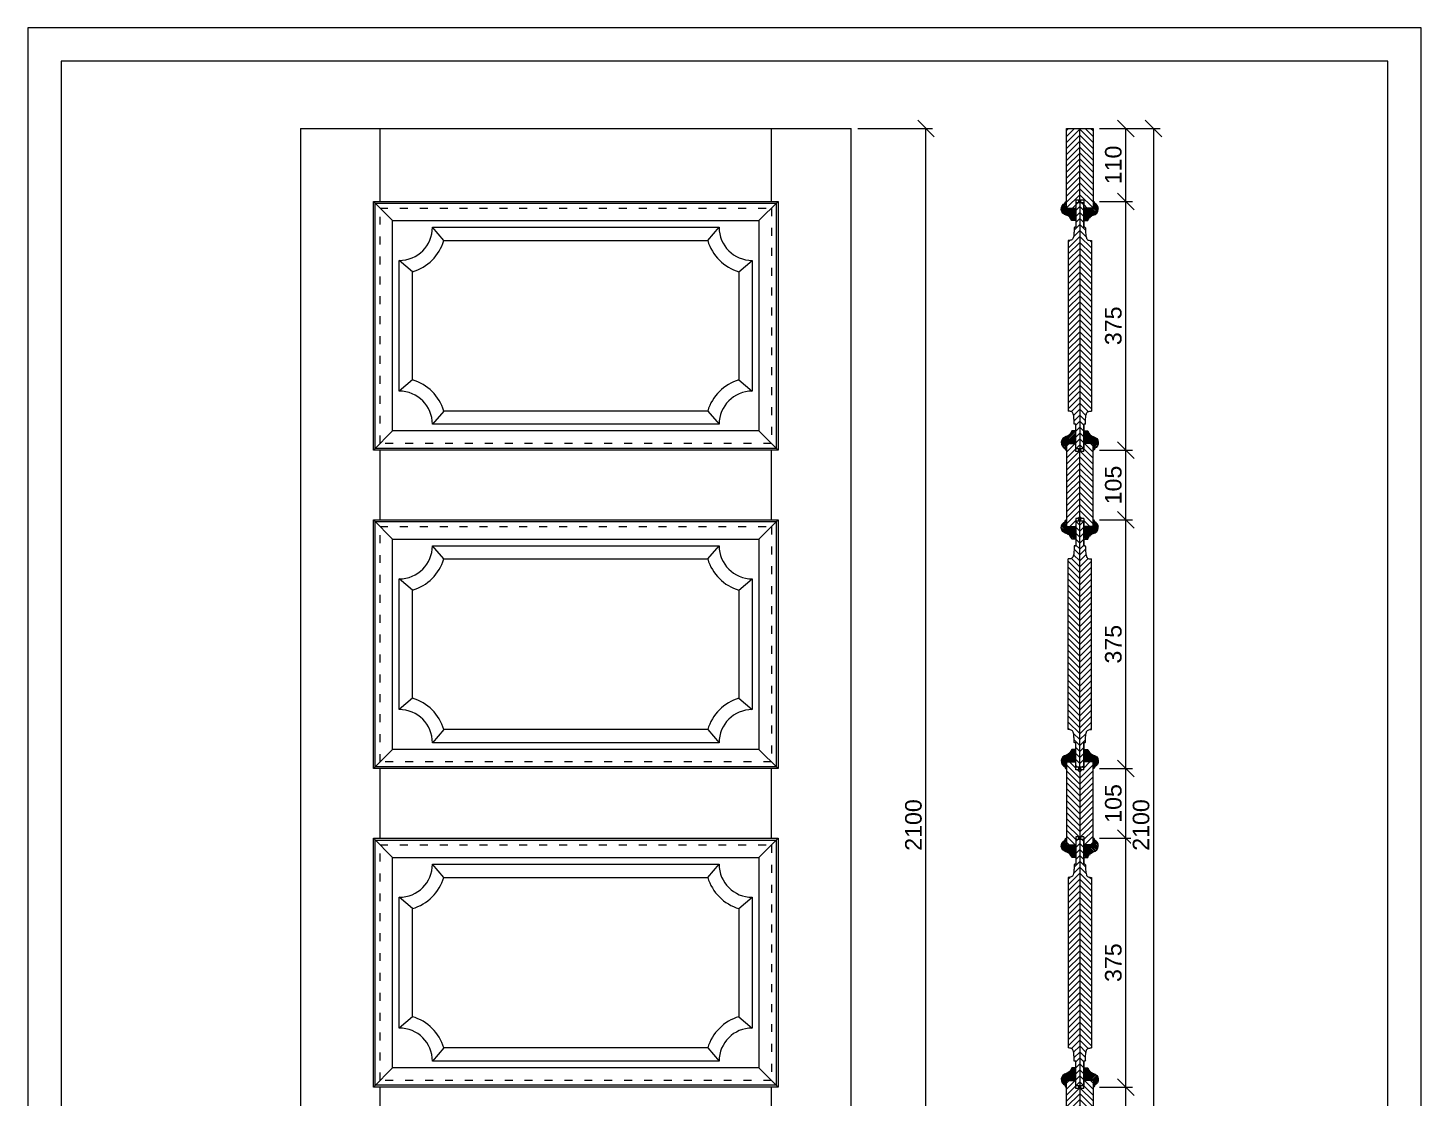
# Model space of a CAD drawing. Header units: millimetres. Extents: x 2078 to 4178, y 537 to 3507.
# Drawn here: x 2078 to 4178, y 1894 to 3507 of the extents above; entities that cross this region are included whole.
import ezdxf

# ---------------------------------------------------------------- set-up
doc = ezdxf.new("R2010")
doc.units = ezdxf.units.MM
doc.linetypes.add('ACAD_ISO03W100', pattern=[30, 12, -18])
for name, color, linetype, lineweight in [('图框', 7, 'Continuous', 13), ('填充', 8, 'Continuous', 5), ('标准家私', 4, 'Continuous', 20), ('标注', 2, 'Continuous', 9)]:
    doc.layers.add(name, color=color, linetype=linetype, lineweight=lineweight)
doc.styles.get("Standard").update_dxf_attribs({"font": 'arial.ttf'})
pattern_1 = [(315, (3635.635, 3355.259), (4.49013, 4.49013), [])]
pattern_2 = [(315, (9822.8235, 18058.4096), (1.12253202, 1.12253202), [])]
pattern_3 = [(45, (9822.8235, -11942.8915), (1.12253202, -1.12253202), [])]
pattern_4 = [(45, (9822.8235, -12422.8915), (1.12253202, -1.12253202), [])]
pattern_5 = [(315, (9822.8235, 17578.4096), (1.12253202, 1.12253202), [])]
pattern_6 = [(315, (9822.8235, 17098.4096), (1.12253202, 1.12253202), [])]
pattern_7 = [(45, (9822.8235, -12902.8915), (1.12253202, -1.12253202), [])]
pattern_8 = [(225, (3691.627, 3355.259), (-4.49013, 4.49013), [])]

# ---------------------------------------------------------------- blocks, each defined once
blk = doc.blocks.new('_Oblique')
at = {"color": 0, "linetype": 'ByBlock', "lineweight": -2}
blk.add_line((-0.5, -0.5), (0.5, 0.5), dxfattribs=at)

msp = doc.modelspace()

# ---------------------------------------------------------------- hatches: boundary and pattern name
at = {"layer": '填充'}
h = msp.add_hatch(dxfattribs=at)
h.set_pattern_fill('ANSI31', color=0, scale=2, angle=-90, style=0)
h.set_pattern_definition(pattern_8)
h.paths.add_polyline_path([(3643.6, 3235.3), (3643.6, 3355.3), (3663.6, 3355.3), (3663.6, 3247.3), (3657.6, 3247.3), (3657.6, 3235.3)])
h = msp.add_hatch(dxfattribs=at)
h.set_pattern_fill('ANSI31', color=0, scale=2, angle=-90, style=0)
h.set_pattern_definition(pattern_1)
h.paths.add_polyline_path([(3683.6, 3355.3), (3663.6, 3355.3), (3663.6, 3247.3), (3669.6, 3247.3), (3669.6, 3235.3), (3683.6, 3235.3)])
h = msp.add_hatch(dxfattribs=at)
h.set_pattern_fill('ANSI31', color=0, scale=0.5, angle=-90, style=0)
h.set_pattern_definition(pattern_2)
h.paths.add_polyline_path([(3655.6, 3226.7), (3657.6, 3226.7), (3657.6, 3235.3), (3655.6, 3235.3)])
edge = h.paths.add_edge_path()
edge.add_line((3643.6, 3245.3), (3643.6, 3233.3))
edge.add_line((3643.6, 3233.3), (3645.6, 3233.3))
edge.add_line((3645.6, 3233.3), (3645.6, 3235.3))
edge.add_line((3645.6, 3235.3), (3655.6, 3235.3))
edge.add_line((3655.6, 3235.3), (3655.6, 3224.7))
edge.add_line((3655.6, 3224.7), (3657.6, 3224.7))
edge.add_line((3657.6, 3224.7), (3657.6, 3219.3))
edge.add_arc((3654.6, 3219.3), 3, -90, 0, ccw=False)
edge.add_line((3654.6, 3216.3), (3651.5, 3216.3))
edge.add_arc((3639.8, 3213.2), 12.1, 14.7506, 73.4089)
edge.add_arc((3645, 3234), 9.33, 111.5599, 259.2156, ccw=False)
edge.add_line((3641.5, 3242.6), (3641.5, 3244))
edge.add_arc((3643.3, 3243.5), 1.8, 96.6772, 162.9321, ccw=False)
edge.add_line((3643, 3245.3), (3643.6, 3245.3))
h = msp.add_hatch(dxfattribs=at)
h.set_pattern_fill('ANSI31', color=0, scale=2, angle=-90, style=0)
h.set_pattern_definition(pattern_8)
edge = h.paths.add_edge_path()
edge.add_spline(control_points=[(3655.1, 2910.2), (3655.1, 2910.8), (3655.1, 2912.2), (3655.1, 2914.7), (3654.9, 2918), (3654.6, 2921.6), (3653.9, 2924.8), (3652.9, 2927.3), (3650.2, 2929.1), (3647.8, 2929.2), (3646.1, 2929.3)], knot_values=[0, 0, 0, 0, 1.581411, 4.372326, 7.44511, 11.644151, 15.060963, 17.31623, 19.450795, 24.317451, 24.317451, 24.317451, 24.317451], degree=3, periodic=0)
edge.add_line((3646.1, 2929.3), (3646.1, 3186.3))
edge.add_spline(control_points=[(3646.1, 3186.3), (3647.8, 3186.3), (3650.2, 3186.4), (3652.9, 3188.2), (3653.9, 3190.7), (3654.6, 3193.9), (3654.9, 3197.5), (3655.1, 3200.8), (3655.1, 3203.3), (3655.1, 3204.8), (3655.1, 3205.3)], knot_values=[0, 0, 0, 0, 4.866656, 7.001221, 9.256488, 12.6733, 16.872342, 19.945126, 22.736041, 24.317451, 24.317451, 24.317451, 24.317451], degree=3, periodic=0)
edge.add_arc((3656.1, 3205.3), 1, 90, 178.2395, ccw=False)
edge.add_line((3656.1, 3206.3), (3657.6, 3206.3))
edge.add_line((3657.6, 3206.3), (3657.6, 3220.3))
edge.add_line((3657.6, 3220.3), (3657.6, 3243.3))
edge.add_line((3657.6, 3243.3), (3663.6, 3243.3))
edge.add_line((3663.6, 3243.3), (3663.6, 2872.3))
edge.add_line((3663.6, 2872.3), (3657.6, 2872.3))
edge.add_line((3657.6, 2872.3), (3657.6, 2909.3))
edge.add_line((3657.6, 2909.3), (3656.1, 2909.3))
edge.add_arc((3656.1, 2910.3), 1, 181.7605, 270, ccw=False)
h = msp.add_hatch(dxfattribs=at)
h.set_pattern_fill('ANSI31', color=0, scale=2, angle=-90, style=0)
h.set_pattern_definition(pattern_1)
edge = h.paths.add_edge_path()
edge.add_spline(control_points=[(3681.1, 3186.3), (3679.5, 3186.3), (3677.1, 3186.4), (3674.4, 3188.2), (3673.4, 3190.7), (3672.7, 3193.9), (3672.4, 3197.5), (3672.2, 3200.8), (3672.1, 3203.3), (3672.1, 3204.8), (3672.1, 3205.3)], knot_values=[0, 0, 0, 0, 4.866656, 7.001221, 9.256488, 12.6733, 16.872342, 19.945126, 22.736041, 24.317451, 24.317451, 24.317451, 24.317451], degree=3, periodic=0)
edge.add_arc((3671.1, 3205.3), 1, 1.7605, 90)
edge.add_line((3671.1, 3206.3), (3669.6, 3206.3))
edge.add_line((3669.6, 3206.3), (3669.6, 3220.3))
edge.add_line((3669.6, 3220.3), (3669.6, 3243.3))
edge.add_line((3669.6, 3243.3), (3663.6, 3243.3))
edge.add_line((3663.6, 3243.3), (3663.6, 2872.3))
edge.add_line((3663.6, 2872.3), (3669.6, 2872.3))
edge.add_line((3669.6, 2872.3), (3669.6, 2909.3))
edge.add_line((3669.6, 2909.3), (3671.1, 2909.3))
edge.add_arc((3671.1, 2910.3), 1, -90, -1.7605)
edge.add_spline(control_points=[(3672.1, 2910.2), (3672.1, 2910.8), (3672.1, 2912.2), (3672.2, 2914.7), (3672.4, 2918), (3672.7, 2921.6), (3673.4, 2924.8), (3674.4, 2927.3), (3677.1, 2929.1), (3679.5, 2929.2), (3681.1, 2929.3)], knot_values=[0, 0, 0, 0, 1.581411, 4.372326, 7.44511, 11.644151, 15.060963, 17.31623, 19.450795, 24.317451, 24.317451, 24.317451, 24.317451], degree=3, periodic=0)
edge.add_line((3681.1, 2929.3), (3681.1, 3186.3))
h = msp.add_hatch(dxfattribs=at)
h.set_pattern_fill('ANSI31', color=0, scale=0.5, angle=-90, style=0)
h.set_pattern_definition(pattern_2)
edge = h.paths.add_edge_path()
edge.add_line((3681.6, 3233.3), (3681.6, 3235.3))
edge.add_line((3681.6, 3235.3), (3671.6, 3235.3))
edge.add_line((3671.6, 3235.3), (3671.6, 3224.7))
edge.add_line((3671.6, 3224.7), (3669.6, 3224.7))
edge.add_line((3669.6, 3224.7), (3669.6, 3219.3))
edge.add_arc((3672.6, 3219.3), 3, 180, 270)
edge.add_line((3672.6, 3216.3), (3675.8, 3216.3))
edge.add_arc((3687.5, 3213.2), 12.1, 106.5911, 165.2494, ccw=False)
edge.add_arc((3682.3, 3234), 9.33, -79.2156, 68.4401)
edge.add_line((3685.7, 3242.6), (3685.7, 3244))
edge.add_arc((3684, 3243.5), 1.8, 17.0679, 83.3228)
edge.add_line((3684.2, 3245.3), (3683.6, 3245.3))
edge.add_line((3683.6, 3245.3), (3683.6, 3233.3))
edge.add_line((3683.6, 3233.3), (3681.6, 3233.3))
h.paths.add_polyline_path([(3669.6, 3226.7), (3671.6, 3226.7), (3671.6, 3235.3), (3669.6, 3235.3)])
h = msp.add_hatch(dxfattribs=at)
h.set_pattern_fill('ANSI31', color=0, scale=0.5, angle=-90, style=0)
h.set_pattern_definition(pattern_3)
h.paths.add_polyline_path([(3655.6, 2888.8), (3657.6, 2888.8), (3657.6, 2880.3), (3655.6, 2880.3)])
edge = h.paths.add_edge_path()
edge.add_line((3643.6, 2870.3), (3643.6, 2882.3))
edge.add_line((3643.6, 2882.3), (3645.6, 2882.3))
edge.add_line((3645.6, 2882.3), (3645.6, 2880.3))
edge.add_line((3645.6, 2880.3), (3655.6, 2880.3))
edge.add_line((3655.6, 2880.3), (3655.6, 2890.8))
edge.add_line((3655.6, 2890.8), (3657.6, 2890.8))
edge.add_line((3657.6, 2890.8), (3657.6, 2896.3))
edge.add_arc((3654.6, 2896.3), 3, 360, 450)
edge.add_line((3654.6, 2899.3), (3651.5, 2899.3))
edge.add_arc((3639.8, 2902.3), 12.1, 286.5911, 345.2494, ccw=False)
edge.add_arc((3645, 2881.6), 9.33, 100.7844, 248.4401)
edge.add_line((3641.5, 2872.9), (3641.5, 2871.5))
edge.add_arc((3643.3, 2872), 1.8, 197.0679, 263.3228)
edge.add_line((3643, 2870.3), (3643.6, 2870.3))
h = msp.add_hatch(dxfattribs=at)
h.set_pattern_fill('ANSI31', color=0, scale=0.5, angle=-90, style=0)
h.set_pattern_definition(pattern_3)
edge = h.paths.add_edge_path()
edge.add_line((3681.6, 2882.3), (3681.6, 2880.3))
edge.add_line((3681.6, 2880.3), (3671.6, 2880.3))
edge.add_line((3671.6, 2880.3), (3671.6, 2890.8))
edge.add_line((3671.6, 2890.8), (3669.6, 2890.8))
edge.add_line((3669.6, 2890.8), (3669.6, 2896.3))
edge.add_arc((3672.6, 2896.3), 3, 90, 180, ccw=False)
edge.add_line((3672.6, 2899.3), (3675.8, 2899.3))
edge.add_arc((3687.5, 2902.3), 12.1, 194.7506, 253.4089)
edge.add_arc((3682.3, 2881.6), 9.33, 291.5599, 439.2156, ccw=False)
edge.add_line((3685.7, 2872.9), (3685.7, 2871.5))
edge.add_arc((3684, 2872), 1.8, 276.6772, 342.9321, ccw=False)
edge.add_line((3684.2, 2870.3), (3683.6, 2870.3))
edge.add_line((3683.6, 2870.3), (3683.6, 2882.3))
edge.add_line((3683.6, 2882.3), (3681.6, 2882.3))
h.paths.add_polyline_path([(3669.6, 2888.8), (3671.6, 2888.8), (3671.6, 2880.3), (3669.6, 2880.3)])
h = msp.add_hatch(dxfattribs=at)
h.set_pattern_fill('ANSI31', color=0, scale=2, angle=-90, style=0)
h.set_pattern_definition(pattern_8)
h.paths.add_polyline_path([(3643.6, 2755.3), (3643.6, 2880.3), (3657.6, 2880.3), (3657.6, 2872.3), (3657.6, 2868.3), (3663.6, 2868.3), (3663.6, 2767.3), (3657.6, 2767.3), (3657.6, 2755.3)])
h = msp.add_hatch(dxfattribs=at)
h.set_pattern_fill('ANSI31', color=0, scale=2, angle=-90, style=0)
h.set_pattern_definition(pattern_1)
h.paths.add_polyline_path([(3663.6, 2767.3), (3669.6, 2767.3), (3669.6, 2755.3), (3683.6, 2755.3), (3683.6, 2880.3), (3669.6, 2880.3), (3669.6, 2872.3), (3669.6, 2868.3), (3663.6, 2868.3)])
h = msp.add_hatch(dxfattribs=at)
h.set_pattern_fill('ANSI31', color=0, scale=0.5, angle=-90, style=0)
h.set_pattern_definition(pattern_5)
h.paths.add_polyline_path([(3655.6, 2746.7), (3657.6, 2746.7), (3657.6, 2755.3), (3655.6, 2755.3)])
edge = h.paths.add_edge_path()
edge.add_line((3643.6, 2765.3), (3643.6, 2753.3))
edge.add_line((3643.6, 2753.3), (3645.6, 2753.3))
edge.add_line((3645.6, 2753.3), (3645.6, 2755.3))
edge.add_line((3645.6, 2755.3), (3655.6, 2755.3))
edge.add_line((3655.6, 2755.3), (3655.6, 2744.7))
edge.add_line((3655.6, 2744.7), (3657.6, 2744.7))
edge.add_line((3657.6, 2744.7), (3657.6, 2739.3))
edge.add_arc((3654.6, 2739.3), 3, -90, 0, ccw=False)
edge.add_line((3654.6, 2736.3), (3651.5, 2736.3))
edge.add_arc((3639.8, 2733.2), 12.1, 14.7506, 73.4089)
edge.add_arc((3645, 2754), 9.33, 111.5599, 259.2156, ccw=False)
edge.add_line((3641.5, 2762.6), (3641.5, 2764))
edge.add_arc((3643.3, 2763.5), 1.8, 96.6772, 162.9321, ccw=False)
edge.add_line((3643, 2765.3), (3643.6, 2765.3))
h = msp.add_hatch(dxfattribs=at)
h.set_pattern_fill('ANSI31', color=0, scale=2, angle=-90, style=0)
h.set_pattern_definition([(135, (3691.627, 2280.259), (-4.49013, -4.49013), [])])
edge = h.paths.add_edge_path()
edge.add_spline(control_points=[(3655.1, 2725.3), (3655.1, 2724.8), (3655.1, 2723.3), (3655.1, 2720.8), (3654.9, 2717.5), (3654.6, 2713.9), (3653.9, 2710.7), (3652.9, 2708.2), (3650.2, 2706.4), (3647.8, 2706.3), (3646.1, 2706.3)], knot_values=[0, 0, 0, 0, 1.581411, 4.372326, 7.44511, 11.644151, 15.060963, 17.31623, 19.450795, 24.317451, 24.317451, 24.317451, 24.317451], degree=3, periodic=0)
edge.add_line((3646.1, 2706.3), (3646.1, 2449.3))
edge.add_spline(control_points=[(3646.1, 2449.3), (3647.8, 2449.2), (3650.2, 2449.1), (3652.9, 2447.3), (3653.9, 2444.8), (3654.6, 2441.6), (3654.9, 2438), (3655.1, 2434.7), (3655.1, 2432.2), (3655.1, 2430.8), (3655.1, 2430.2)], knot_values=[0, 0, 0, 0, 4.866656, 7.001221, 9.256488, 12.6733, 16.872342, 19.945126, 22.736041, 24.317451, 24.317451, 24.317451, 24.317451], degree=3, periodic=0)
edge.add_arc((3656.1, 2430.3), 1, 181.7605, 270)
edge.add_line((3656.1, 2429.3), (3657.6, 2429.3))
edge.add_line((3657.6, 2429.3), (3657.6, 2415.2))
edge.add_line((3657.6, 2415.2), (3657.6, 2392.3))
edge.add_line((3657.6, 2392.3), (3663.6, 2392.3))
edge.add_line((3663.6, 2392.3), (3663.6, 2763.3))
edge.add_line((3663.6, 2763.3), (3657.6, 2763.3))
edge.add_line((3657.6, 2763.3), (3657.6, 2726.3))
edge.add_line((3657.6, 2726.3), (3656.1, 2726.3))
edge.add_arc((3656.1, 2725.3), 1, 90, 178.2395)
h = msp.add_hatch(dxfattribs=at)
h.set_pattern_fill('ANSI31', color=0, scale=2, angle=-90, style=0)
h.set_pattern_definition([(45, (3635.635, 2280.259), (4.49013, -4.49013), [])])
edge = h.paths.add_edge_path()
edge.add_spline(control_points=[(3672.1, 2725.3), (3672.1, 2724.8), (3672.1, 2723.3), (3672.2, 2720.8), (3672.4, 2717.5), (3672.7, 2713.9), (3673.4, 2710.7), (3674.4, 2708.2), (3677.1, 2706.4), (3679.5, 2706.3), (3681.1, 2706.3)], knot_values=[0, 0, 0, 0, 1.581411, 4.372326, 7.44511, 11.644151, 15.060963, 17.31623, 19.450795, 24.317451, 24.317451, 24.317451, 24.317451], degree=3, periodic=0)
edge.add_line((3681.1, 2706.3), (3681.1, 2449.3))
edge.add_spline(control_points=[(3681.1, 2449.3), (3679.5, 2449.2), (3677.1, 2449.1), (3674.4, 2447.3), (3673.4, 2444.8), (3672.7, 2441.6), (3672.4, 2438), (3672.2, 2434.7), (3672.1, 2432.2), (3672.1, 2430.8), (3672.1, 2430.2)], knot_values=[0, 0, 0, 0, 4.866656, 7.001221, 9.256488, 12.6733, 16.872342, 19.945126, 22.736041, 24.317451, 24.317451, 24.317451, 24.317451], degree=3, periodic=0)
edge.add_arc((3671.1, 2430.3), 1, 270, 358.2395, ccw=False)
edge.add_line((3671.1, 2429.3), (3669.6, 2429.3))
edge.add_line((3669.6, 2429.3), (3669.6, 2415.2))
edge.add_line((3669.6, 2415.2), (3669.6, 2392.3))
edge.add_line((3669.6, 2392.3), (3663.6, 2392.3))
edge.add_line((3663.6, 2392.3), (3663.6, 2763.3))
edge.add_line((3663.6, 2763.3), (3669.6, 2763.3))
edge.add_line((3669.6, 2763.3), (3669.6, 2726.3))
edge.add_line((3669.6, 2726.3), (3671.1, 2726.3))
edge.add_arc((3671.1, 2725.3), 1, 361.7605, 450, ccw=False)
h = msp.add_hatch(dxfattribs=at)
h.set_pattern_fill('ANSI31', color=0, scale=0.5, angle=-90, style=0)
h.set_pattern_definition(pattern_5)
edge = h.paths.add_edge_path()
edge.add_line((3681.6, 2753.3), (3681.6, 2755.3))
edge.add_line((3681.6, 2755.3), (3671.6, 2755.3))
edge.add_line((3671.6, 2755.3), (3671.6, 2744.7))
edge.add_line((3671.6, 2744.7), (3669.6, 2744.7))
edge.add_line((3669.6, 2744.7), (3669.6, 2739.3))
edge.add_arc((3672.6, 2739.3), 3, 180, 270)
edge.add_line((3672.6, 2736.3), (3675.8, 2736.3))
edge.add_arc((3687.5, 2733.2), 12.1, 106.5911, 165.2494, ccw=False)
edge.add_arc((3682.3, 2754), 9.33, -79.2156, 68.4401)
edge.add_line((3685.7, 2762.6), (3685.7, 2764))
edge.add_arc((3684, 2763.5), 1.8, 17.0679, 83.3228)
edge.add_line((3684.2, 2765.3), (3683.6, 2765.3))
edge.add_line((3683.6, 2765.3), (3683.6, 2753.3))
edge.add_line((3683.6, 2753.3), (3681.6, 2753.3))
h.paths.add_polyline_path([(3669.6, 2746.7), (3671.6, 2746.7), (3671.6, 2755.3), (3669.6, 2755.3)])
h = msp.add_hatch(dxfattribs=at)
h.set_pattern_fill('ANSI31', color=0, scale=0.5, angle=-90, style=0)
h.set_pattern_definition(pattern_4)
h.paths.add_polyline_path([(3655.6, 2408.8), (3657.6, 2408.8), (3657.6, 2400.3), (3655.6, 2400.3)])
edge = h.paths.add_edge_path()
edge.add_line((3643.6, 2390.3), (3643.6, 2402.3))
edge.add_line((3643.6, 2402.3), (3645.6, 2402.3))
edge.add_line((3645.6, 2402.3), (3645.6, 2400.3))
edge.add_line((3645.6, 2400.3), (3655.6, 2400.3))
edge.add_line((3655.6, 2400.3), (3655.6, 2410.8))
edge.add_line((3655.6, 2410.8), (3657.6, 2410.8))
edge.add_line((3657.6, 2410.8), (3657.6, 2416.3))
edge.add_arc((3654.6, 2416.3), 3, 360, 450)
edge.add_line((3654.6, 2419.3), (3651.5, 2419.3))
edge.add_arc((3639.8, 2422.3), 12.1, 286.5911, 345.2494, ccw=False)
edge.add_arc((3645, 2401.6), 9.33, 100.7844, 248.4401)
edge.add_line((3641.5, 2392.9), (3641.5, 2391.5))
edge.add_arc((3643.3, 2392), 1.8, 197.0679, 263.3228)
edge.add_line((3643, 2390.3), (3643.6, 2390.3))
h = msp.add_hatch(dxfattribs=at)
h.set_pattern_fill('ANSI31', color=0, scale=0.5, angle=-90, style=0)
h.set_pattern_definition(pattern_4)
edge = h.paths.add_edge_path()
edge.add_line((3681.6, 2402.3), (3681.6, 2400.3))
edge.add_line((3681.6, 2400.3), (3671.6, 2400.3))
edge.add_line((3671.6, 2400.3), (3671.6, 2410.8))
edge.add_line((3671.6, 2410.8), (3669.6, 2410.8))
edge.add_line((3669.6, 2410.8), (3669.6, 2416.3))
edge.add_arc((3672.6, 2416.3), 3, 90, 180, ccw=False)
edge.add_line((3672.6, 2419.3), (3675.8, 2419.3))
edge.add_arc((3687.5, 2422.3), 12.1, 194.7506, 253.4089)
edge.add_arc((3682.3, 2401.6), 9.33, 291.5599, 439.2156, ccw=False)
edge.add_line((3685.7, 2392.9), (3685.7, 2391.5))
edge.add_arc((3684, 2392), 1.8, 276.6772, 342.9321, ccw=False)
edge.add_line((3684.2, 2390.3), (3683.6, 2390.3))
edge.add_line((3683.6, 2390.3), (3683.6, 2402.3))
edge.add_line((3683.6, 2402.3), (3681.6, 2402.3))
h.paths.add_polyline_path([(3669.6, 2408.8), (3671.6, 2408.8), (3671.6, 2400.3), (3669.6, 2400.3)])
h = msp.add_hatch(dxfattribs=at)
h.set_pattern_fill('ANSI31', color=0, scale=2, angle=-90, style=0)
h.set_pattern_definition([(135, (3691.627, 1800.259), (-4.49013, -4.49013), [])])
h.paths.add_polyline_path([(3643.6, 2400.3), (3643.6, 2275.3), (3657.6, 2275.3), (3657.6, 2283.3), (3657.6, 2287.3), (3663.6, 2287.3), (3663.6, 2388.3), (3657.6, 2388.3), (3657.6, 2400.3)])
h = msp.add_hatch(dxfattribs=at)
h.set_pattern_fill('ANSI31', color=0, scale=2, angle=-90, style=0)
h.set_pattern_definition([(45, (3635.635, 1800.259), (4.49013, -4.49013), [])])
h.paths.add_polyline_path([(3683.6, 2400.3), (3683.6, 2275.3), (3669.6, 2275.3), (3669.6, 2283.3), (3669.6, 2287.3), (3663.6, 2287.3), (3663.6, 2388.3), (3669.6, 2388.3), (3669.6, 2400.3)])
h = msp.add_hatch(dxfattribs=at)
h.set_pattern_fill('ANSI31', color=0, scale=0.5, angle=-90, style=0)
h.set_pattern_definition(pattern_6)
h.paths.add_polyline_path([(3655.6, 2266.7), (3657.6, 2266.7), (3657.6, 2275.3), (3655.6, 2275.3)])
edge = h.paths.add_edge_path()
edge.add_line((3643.6, 2285.3), (3643.6, 2273.3))
edge.add_line((3643.6, 2273.3), (3645.6, 2273.3))
edge.add_line((3645.6, 2273.3), (3645.6, 2275.3))
edge.add_line((3645.6, 2275.3), (3655.6, 2275.3))
edge.add_line((3655.6, 2275.3), (3655.6, 2264.7))
edge.add_line((3655.6, 2264.7), (3657.6, 2264.7))
edge.add_line((3657.6, 2264.7), (3657.6, 2259.3))
edge.add_arc((3654.6, 2259.3), 3, -90, 0, ccw=False)
edge.add_line((3654.6, 2256.3), (3651.5, 2256.3))
edge.add_arc((3639.8, 2253.2), 12.1, 14.7506, 73.4089)
edge.add_arc((3645, 2274), 9.33, 111.5599, 259.2156, ccw=False)
edge.add_line((3641.5, 2282.6), (3641.5, 2284))
edge.add_arc((3643.3, 2283.5), 1.8, 96.6772, 162.9321, ccw=False)
edge.add_line((3643, 2285.3), (3643.6, 2285.3))
h = msp.add_hatch(dxfattribs=at)
h.set_pattern_fill('ANSI31', color=0, scale=2, angle=-90, style=0)
h.set_pattern_definition([(225, (3691.627, 2395.259), (-4.49013, 4.49013), [])])
edge = h.paths.add_edge_path()
edge.add_spline(control_points=[(3655.1, 1950.2), (3655.1, 1950.8), (3655.1, 1952.2), (3655.1, 1954.7), (3654.9, 1958), (3654.6, 1961.6), (3653.9, 1964.8), (3652.9, 1967.3), (3650.2, 1969.1), (3647.8, 1969.2), (3646.1, 1969.3)], knot_values=[0, 0, 0, 0, 1.581411, 4.372326, 7.44511, 11.644151, 15.060963, 17.31623, 19.450795, 24.317451, 24.317451, 24.317451, 24.317451], degree=3, periodic=0)
edge.add_line((3646.1, 1969.3), (3646.1, 2226.3))
edge.add_spline(control_points=[(3646.1, 2226.3), (3647.8, 2226.3), (3650.2, 2226.4), (3652.9, 2228.2), (3653.9, 2230.7), (3654.6, 2233.9), (3654.9, 2237.5), (3655.1, 2240.8), (3655.1, 2243.3), (3655.1, 2244.8), (3655.1, 2245.3)], knot_values=[0, 0, 0, 0, 4.866656, 7.001221, 9.256488, 12.6733, 16.872342, 19.945126, 22.736041, 24.317451, 24.317451, 24.317451, 24.317451], degree=3, periodic=0)
edge.add_arc((3656.1, 2245.3), 1, 90, 178.2395, ccw=False)
edge.add_line((3656.1, 2246.3), (3657.6, 2246.3))
edge.add_line((3657.6, 2246.3), (3657.6, 2260.3))
edge.add_line((3657.6, 2260.3), (3657.6, 2283.3))
edge.add_line((3657.6, 2283.3), (3663.6, 2283.3))
edge.add_line((3663.6, 2283.3), (3663.6, 1912.3))
edge.add_line((3663.6, 1912.3), (3657.6, 1912.3))
edge.add_line((3657.6, 1912.3), (3657.6, 1949.3))
edge.add_line((3657.6, 1949.3), (3656.1, 1949.3))
edge.add_arc((3656.1, 1950.3), 1, 181.7605, 270, ccw=False)
h = msp.add_hatch(dxfattribs=at)
h.set_pattern_fill('ANSI31', color=0, scale=2, angle=-90, style=0)
h.set_pattern_definition([(315, (3635.635, 2395.259), (4.49013, 4.49013), [])])
edge = h.paths.add_edge_path()
edge.add_spline(control_points=[(3672.1, 1950.2), (3672.1, 1950.8), (3672.1, 1952.2), (3672.2, 1954.7), (3672.4, 1958), (3672.7, 1961.6), (3673.4, 1964.8), (3674.4, 1967.3), (3677.1, 1969.1), (3679.5, 1969.2), (3681.1, 1969.3)], knot_values=[0, 0, 0, 0, 1.581411, 4.372326, 7.44511, 11.644151, 15.060963, 17.31623, 19.450795, 24.317451, 24.317451, 24.317451, 24.317451], degree=3, periodic=0)
edge.add_line((3681.1, 1969.3), (3681.1, 2226.3))
edge.add_spline(control_points=[(3681.1, 2226.3), (3679.5, 2226.3), (3677.1, 2226.4), (3674.4, 2228.2), (3673.4, 2230.7), (3672.7, 2233.9), (3672.4, 2237.5), (3672.2, 2240.8), (3672.1, 2243.3), (3672.1, 2244.8), (3672.1, 2245.3)], knot_values=[0, 0, 0, 0, 4.866656, 7.001221, 9.256488, 12.6733, 16.872342, 19.945126, 22.736041, 24.317451, 24.317451, 24.317451, 24.317451], degree=3, periodic=0)
edge.add_arc((3671.1, 2245.3), 1, 1.7605, 90)
edge.add_line((3671.1, 2246.3), (3669.6, 2246.3))
edge.add_line((3669.6, 2246.3), (3669.6, 2260.3))
edge.add_line((3669.6, 2260.3), (3669.6, 2283.3))
edge.add_line((3669.6, 2283.3), (3663.6, 2283.3))
edge.add_line((3663.6, 2283.3), (3663.6, 1912.3))
edge.add_line((3663.6, 1912.3), (3669.6, 1912.3))
edge.add_line((3669.6, 1912.3), (3669.6, 1949.3))
edge.add_line((3669.6, 1949.3), (3671.1, 1949.3))
edge.add_arc((3671.1, 1950.3), 1, -90, -1.7605)
h = msp.add_hatch(dxfattribs=at)
h.set_pattern_fill('ANSI31', color=0, scale=0.5, angle=-90, style=0)
h.set_pattern_definition(pattern_6)
edge = h.paths.add_edge_path()
edge.add_line((3681.6, 2273.3), (3681.6, 2275.3))
edge.add_line((3681.6, 2275.3), (3671.6, 2275.3))
edge.add_line((3671.6, 2275.3), (3671.6, 2264.7))
edge.add_line((3671.6, 2264.7), (3669.6, 2264.7))
edge.add_line((3669.6, 2264.7), (3669.6, 2259.3))
edge.add_arc((3672.6, 2259.3), 3, 180, 270)
edge.add_line((3672.6, 2256.3), (3675.8, 2256.3))
edge.add_arc((3687.5, 2253.2), 12.1, 106.5911, 165.2494, ccw=False)
edge.add_arc((3682.3, 2274), 9.33, -79.2156, 68.4401)
edge.add_line((3685.7, 2282.6), (3685.7, 2284))
edge.add_arc((3684, 2283.5), 1.8, 17.0679, 83.3228)
edge.add_line((3684.2, 2285.3), (3683.6, 2285.3))
edge.add_line((3683.6, 2285.3), (3683.6, 2273.3))
edge.add_line((3683.6, 2273.3), (3681.6, 2273.3))
h.paths.add_polyline_path([(3669.6, 2266.7), (3671.6, 2266.7), (3671.6, 2275.3), (3669.6, 2275.3)])
h = msp.add_hatch(dxfattribs=at)
h.set_pattern_fill('ANSI31', color=0, scale=0.5, angle=-90, style=0)
h.set_pattern_definition(pattern_7)
h.paths.add_polyline_path([(3655.6, 1928.8), (3657.6, 1928.8), (3657.6, 1920.3), (3655.6, 1920.3)])
edge = h.paths.add_edge_path()
edge.add_line((3643.6, 1910.3), (3643.6, 1922.3))
edge.add_line((3643.6, 1922.3), (3645.6, 1922.3))
edge.add_line((3645.6, 1922.3), (3645.6, 1920.3))
edge.add_line((3645.6, 1920.3), (3655.6, 1920.3))
edge.add_line((3655.6, 1920.3), (3655.6, 1930.8))
edge.add_line((3655.6, 1930.8), (3657.6, 1930.8))
edge.add_line((3657.6, 1930.8), (3657.6, 1936.3))
edge.add_arc((3654.6, 1936.3), 3, 360, 450)
edge.add_line((3654.6, 1939.3), (3651.5, 1939.3))
edge.add_arc((3639.8, 1942.3), 12.1, 286.5911, 345.2494, ccw=False)
edge.add_arc((3645, 1921.6), 9.33, 100.7844, 248.4401)
edge.add_line((3641.5, 1912.9), (3641.5, 1911.5))
edge.add_arc((3643.3, 1912), 1.8, 197.0679, 263.3228)
edge.add_line((3643, 1910.3), (3643.6, 1910.3))
h = msp.add_hatch(dxfattribs=at)
h.set_pattern_fill('ANSI31', color=0, scale=0.5, angle=-90, style=0)
h.set_pattern_definition(pattern_7)
edge = h.paths.add_edge_path()
edge.add_line((3681.6, 1922.3), (3681.6, 1920.3))
edge.add_line((3681.6, 1920.3), (3671.6, 1920.3))
edge.add_line((3671.6, 1920.3), (3671.6, 1930.8))
edge.add_line((3671.6, 1930.8), (3669.6, 1930.8))
edge.add_line((3669.6, 1930.8), (3669.6, 1936.3))
edge.add_arc((3672.6, 1936.3), 3, 90, 180, ccw=False)
edge.add_line((3672.6, 1939.3), (3675.8, 1939.3))
edge.add_arc((3687.5, 1942.3), 12.1, 194.7506, 253.4089)
edge.add_arc((3682.3, 1921.6), 9.33, 291.5599, 439.2156, ccw=False)
edge.add_line((3685.7, 1912.9), (3685.7, 1911.5))
edge.add_arc((3684, 1912), 1.8, 276.6772, 342.9321, ccw=False)
edge.add_line((3684.2, 1910.3), (3683.6, 1910.3))
edge.add_line((3683.6, 1910.3), (3683.6, 1922.3))
edge.add_line((3683.6, 1922.3), (3681.6, 1922.3))
h.paths.add_polyline_path([(3669.6, 1928.8), (3671.6, 1928.8), (3671.6, 1920.3), (3669.6, 1920.3)])
h = msp.add_hatch(dxfattribs=at)
h.set_pattern_fill('ANSI31', color=0, scale=2, angle=-90, style=0)
h.set_pattern_definition([(225, (3691.627, 2395.259), (-4.49013, 4.49013), [])])
h.paths.add_polyline_path([(3643.6, 1795.3), (3643.6, 1920.3), (3657.6, 1920.3), (3657.6, 1912.3), (3657.6, 1908.3), (3663.6, 1908.3), (3663.6, 1807.3), (3657.6, 1807.3), (3657.6, 1795.3)])
h = msp.add_hatch(dxfattribs=at)
h.set_pattern_fill('ANSI31', color=0, scale=2, angle=-90, style=0)
h.set_pattern_definition([(315, (3635.635, 2395.259), (4.49013, 4.49013), [])])
h.paths.add_polyline_path([(3683.6, 1795.3), (3683.6, 1920.3), (3669.6, 1920.3), (3669.6, 1912.3), (3669.6, 1908.3), (3663.6, 1908.3), (3663.6, 1807.3), (3669.6, 1807.3), (3669.6, 1795.3)])
at = {"layer": '标准家私'}
for points in [[(3666.1, 3243.3), (3666.1, 3247.3), (3661.1, 3247.3), (3661.1, 3243.3)], [(3666.1, 2872.3), (3666.1, 2868.3), (3661.1, 2868.3), (3661.1, 2872.3)], [(3666.1, 2763.3), (3666.1, 2767.3), (3661.1, 2767.3), (3661.1, 2763.3)], [(3666.1, 2392.3), (3666.1, 2388.3), (3661.1, 2388.3), (3661.1, 2392.3)], [(3666.1, 2283.3), (3666.1, 2287.3), (3661.1, 2287.3), (3661.1, 2283.3)], [(3666.1, 1912.3), (3666.1, 1908.3), (3661.1, 1908.3), (3661.1, 1912.3)]]:
    msp.add_hatch(color=0, dxfattribs=at).paths.add_polyline_path(points)

# ---------------------------------------------------------------- linework, layer by layer
at = {"layer": '填充', "color": 0}
for p, q in [((2608.9, 3245.3), (2608.9, 3355.3)), ((3198.9, 3245.3), (3198.9, 3355.3)), ((2627.9, 3216.3), (2598.9, 3245.3)), ((2601.5, 2872.9), (2601.5, 3242.6)), ((2601.5, 3242.6), (3206.2, 3242.6)), ((3179.9, 3216.3), (3208.9, 3245.3)), ((3206.2, 3242.6), (3206.2, 2872.9)), ((2705, 3186.3), (2687.9, 3206.3)), ((3102.8, 3186.3), (3119.9, 3206.3)), ((2657.9, 3139.2), (2637.9, 3156.3)), ((3149.9, 3139.2), (3169.9, 3156.3)), ((2657.9, 2976.3), (2637.9, 2959.3)), ((3149.9, 2976.3), (3169.9, 2959.3)), ((2705, 2929.3), (2687.9, 2909.3)), ((3102.8, 2929.3), (3119.9, 2909.3)), ((2627.9, 2899.3), (2598.9, 2870.3)), ((3179.9, 2899.3), (3208.9, 2870.3)), ((3206.2, 2872.9), (2601.5, 2872.9)), ((2608.9, 2765.3), (2608.9, 2870.3)), ((3198.9, 2765.3), (3198.9, 2870.3)), ((2627.9, 2736.3), (2598.9, 2765.3)), ((2601.5, 2392.9), (2601.5, 2762.6)), ((2601.5, 2762.6), (3206.2, 2762.6)), ((3179.9, 2736.3), (3208.9, 2765.3)), ((3206.2, 2762.6), (3206.2, 2392.9)), ((2705, 2706.3), (2687.9, 2726.3)), ((3102.8, 2706.3), (3119.9, 2726.3)), ((2657.9, 2659.2), (2637.9, 2676.3)), ((3149.9, 2659.2), (3169.9, 2676.3)), ((2657.9, 2496.3), (2637.9, 2479.3)), ((3149.9, 2496.3), (3169.9, 2479.3)), ((2705, 2449.3), (2687.9, 2429.3)), ((3102.8, 2449.3), (3119.9, 2429.3)), ((2627.9, 2419.3), (2598.9, 2390.3)), ((3179.9, 2419.3), (3208.9, 2390.3)), ((3206.2, 2392.9), (2601.5, 2392.9)), ((2608.9, 2285.3), (2608.9, 2390.3)), ((3198.9, 2285.3), (3198.9, 2390.3)), ((2627.9, 2256.3), (2598.9, 2285.3)), ((2601.5, 1912.9), (2601.5, 2282.6)), ((2601.5, 2282.6), (3206.2, 2282.6)), ((3179.9, 2256.3), (3208.9, 2285.3)), ((3206.2, 2282.6), (3206.2, 1912.9)), ((2705, 2226.3), (2687.9, 2246.3)), ((3102.8, 2226.3), (3119.9, 2246.3)), ((2657.9, 2179.2), (2637.9, 2196.3)), ((3149.9, 2179.2), (3169.9, 2196.3)), ((2657.9, 2016.3), (2637.9, 1999.3)), ((3149.9, 2016.3), (3169.9, 1999.3)), ((2705, 1969.3), (2687.9, 1949.3)), ((3102.8, 1969.3), (3119.9, 1949.3)), ((2627.9, 1939.3), (2598.9, 1910.3)), ((3179.9, 1939.3), (3208.9, 1910.3)), ((3206.2, 1912.9), (2601.5, 1912.9)), ((2608.9, 1805.3), (2608.9, 1910.3)), ((3198.9, 1805.3), (3198.9, 1910.3))]:
    msp.add_line(p, q, dxfattribs=at)
at = {"layer": '填充', "color": 0, "linetype": 'ACAD_ISO03W100'}
for p, q in [((2608.9, 2880.3), (2608.9, 3235.3)), ((2608.9, 3235.3), (3198.9, 3235.3)), ((3198.9, 3235.3), (3198.9, 2880.3)), ((3198.9, 2880.3), (2608.9, 2880.3)), ((2608.9, 2400.3), (2608.9, 2755.3)), ((2608.9, 2755.3), (3198.9, 2755.3)), ((3198.9, 2755.3), (3198.9, 2400.3)), ((3198.9, 2400.3), (2608.9, 2400.3)), ((2608.9, 1920.3), (2608.9, 2275.3)), ((2608.9, 2275.3), (3198.9, 2275.3)), ((3198.9, 2275.3), (3198.9, 1920.3)), ((3198.9, 1920.3), (2608.9, 1920.3))]:
    msp.add_line(p, q, dxfattribs=at)
at = {"layer": '标准家私', "color": 0}
for p, q in [((2488.9, 3355.3), (2488.9, 1255.3)), ((2488.9, 3355.3), (3318.9, 3355.3)), ((3318.9, 1255.3), (3318.9, 3355.3)), ((3643.6, 3355.3), (3683.6, 3355.3)), ((3643.6, 3235.3), (3643.6, 3355.3)), ((3663.6, 3247.3), (3663.6, 3355.3)), ((3683.6, 3355.3), (3683.6, 3235.3)), ((3683.6, 3355.3), (3683.6, 3235.3)), ((2598.9, 2870.3), (2598.9, 3245.3)), ((2598.9, 3245.3), (3208.9, 3245.3)), ((3208.9, 3245.3), (3208.9, 2870.3)), ((3643.6, 3235.3), (3657.6, 3235.3)), ((3669.6, 3247.3), (3657.6, 3247.3)), ((3669.6, 3247.3), (3657.6, 3247.3)), ((3657.6, 3247.3), (3657.6, 3206.3)), ((3663.6, 3243.3), (3663.6, 2872.3)), ((3669.6, 3247.3), (3669.6, 3206.3)), ((3683.6, 3235.3), (3669.6, 3235.3)), ((3683.6, 3235.3), (3674.6, 3235.3)), ((3681.6, 3235.3), (3674.6, 3235.3)), ((2627.9, 2899.3), (2627.9, 3216.3)), ((2627.9, 3216.3), (3179.9, 3216.3)), ((3179.9, 3216.3), (3179.9, 2899.3)), ((2687.9, 3206.3), (3119.9, 3206.3)), ((2705, 3186.3), (3102.8, 3186.3)), ((2637.9, 2959.3), (2637.9, 3156.3)), ((3169.9, 3156.3), (3169.9, 2959.3)), ((2657.9, 2976.3), (2657.9, 3139.2)), ((3149.9, 3139.2), (3149.9, 2976.3)), ((3102.8, 2929.3), (2705, 2929.3)), ((3179.9, 2899.3), (2627.9, 2899.3)), ((3119.9, 2909.3), (2687.9, 2909.3)), ((3657.6, 2868.3), (3657.6, 2909.3)), ((3669.6, 2868.3), (3669.6, 2909.3)), ((3643.6, 2880.3), (3657.6, 2880.3)), ((3643.6, 2880.3), (3643.6, 2755.3)), ((3683.6, 2880.3), (3669.6, 2880.3)), ((3683.6, 2880.3), (3674.6, 2880.3)), ((3681.6, 2880.3), (3674.6, 2880.3)), ((3683.6, 2755.3), (3683.6, 2880.3)), ((3683.6, 2755.3), (3683.6, 2880.3)), ((3208.9, 2870.3), (2598.9, 2870.3)), ((3669.6, 2868.3), (3657.6, 2868.3)), ((3669.6, 2868.3), (3657.6, 2868.3)), ((3663.6, 2755.3), (3663.6, 2868.3)), ((2598.9, 2390.3), (2598.9, 2765.3)), ((2598.9, 2765.3), (3208.9, 2765.3)), ((3208.9, 2765.3), (3208.9, 2390.3)), ((3643.6, 2755.3), (3657.6, 2755.3)), ((3657.6, 2767.3), (3657.6, 2726.3)), ((3669.6, 2767.3), (3657.6, 2767.3)), ((3669.6, 2767.3), (3657.6, 2767.3)), ((3663.6, 2392.3), (3663.6, 2763.3)), ((3669.6, 2767.3), (3669.6, 2726.3)), ((3683.6, 2755.3), (3669.6, 2755.3)), ((3683.6, 2755.3), (3674.6, 2755.3)), ((3681.6, 2755.3), (3674.6, 2755.3)), ((2627.9, 2419.3), (2627.9, 2736.3)), ((2627.9, 2736.3), (3179.9, 2736.3)), ((3179.9, 2736.3), (3179.9, 2419.3)), ((2687.9, 2726.3), (3119.9, 2726.3)), ((2705, 2706.3), (3102.8, 2706.3)), ((2637.9, 2479.3), (2637.9, 2676.3)), ((3169.9, 2676.3), (3169.9, 2479.3)), ((2657.9, 2496.3), (2657.9, 2659.2)), ((3149.9, 2659.2), (3149.9, 2496.3)), ((3102.8, 2449.3), (2705, 2449.3)), ((3179.9, 2419.3), (2627.9, 2419.3)), ((3119.9, 2429.3), (2687.9, 2429.3)), ((3657.6, 2388.3), (3657.6, 2429.3)), ((3669.6, 2388.3), (3669.6, 2429.3)), ((3643.6, 2400.3), (3643.6, 2275.3)), ((3643.6, 2400.3), (3657.6, 2400.3)), ((3683.6, 2400.3), (3669.6, 2400.3)), ((3683.6, 2400.3), (3674.6, 2400.3)), ((3681.6, 2400.3), (3674.6, 2400.3)), ((3683.6, 2275.3), (3683.6, 2400.3)), ((3683.6, 2275.3), (3683.6, 2400.3)), ((3208.9, 2390.3), (2598.9, 2390.3)), ((3669.6, 2388.3), (3657.6, 2388.3)), ((3669.6, 2388.3), (3657.6, 2388.3)), ((3663.6, 2388.3), (3663.6, 2275.3)), ((2598.9, 1910.3), (2598.9, 2285.3)), ((2598.9, 2285.3), (3208.9, 2285.3)), ((3208.9, 2285.3), (3208.9, 1910.3)), ((3643.6, 2275.3), (3657.6, 2275.3)), ((3669.6, 2287.3), (3657.6, 2287.3)), ((3669.6, 2287.3), (3657.6, 2287.3)), ((3657.6, 2287.3), (3657.6, 2246.3)), ((3663.6, 2283.3), (3663.6, 1912.3)), ((3669.6, 2287.3), (3669.6, 2246.3)), ((3683.6, 2275.3), (3669.6, 2275.3)), ((3683.6, 2275.3), (3674.6, 2275.3)), ((3681.6, 2275.3), (3674.6, 2275.3)), ((2627.9, 1939.3), (2627.9, 2256.3)), ((2627.9, 2256.3), (3179.9, 2256.3)), ((3179.9, 2256.3), (3179.9, 1939.3)), ((2687.9, 2246.3), (3119.9, 2246.3)), ((2705, 2226.3), (3102.8, 2226.3)), ((2637.9, 1999.3), (2637.9, 2196.3)), ((3169.9, 2196.3), (3169.9, 1999.3)), ((2657.9, 2016.3), (2657.9, 2179.2)), ((3149.9, 2179.2), (3149.9, 2016.3)), ((3102.8, 1969.3), (2705, 1969.3)), ((3179.9, 1939.3), (2627.9, 1939.3)), ((3119.9, 1949.3), (2687.9, 1949.3)), ((3657.6, 1908.3), (3657.6, 1949.3)), ((3669.6, 1908.3), (3669.6, 1949.3)), ((3643.6, 1795.3), (3643.6, 1920.3)), ((3643.6, 1920.3), (3657.6, 1920.3)), ((3663.6, 1920.3), (3663.6, 1807.3)), ((3683.6, 1920.3), (3669.6, 1920.3)), ((3683.6, 1920.3), (3674.6, 1920.3)), ((3681.6, 1920.3), (3674.6, 1920.3)), ((3683.6, 1920.3), (3683.6, 1795.3)), ((3683.6, 1920.3), (3683.6, 1795.3)), ((3208.9, 1910.3), (2598.9, 1910.3)), ((3669.6, 1908.3), (3657.6, 1908.3)), ((3669.6, 1908.3), (3657.6, 1908.3))]:
    msp.add_line(p, q, dxfattribs=at)
for points in [[(3657.6, 3216.3), (3651.5, 3216.3, 0.261685), (3643.2, 3224.8, -0.751202), (3641.5, 3242.6), (3641.5, 3244, -0.297424), (3643, 3245.3), (3643.6, 3245.3)], [(3669.6, 3216.3), (3675.8, 3216.3, -0.261685), (3684, 3224.8, 0.751202), (3685.7, 3242.6), (3685.7, 3244, 0.297424), (3684.2, 3245.3), (3683.6, 3245.3)], [(3657.1, 3206.3), (3657.6, 3206.3), (3656.1, 3206.3, 0.405242), (3655.1, 3205.3)], [(3672.1, 3205.3, 0.405242), (3671.1, 3206.3), (3669.6, 3206.3), (3670.1, 3206.3)], [(3657.6, 2899.3), (3651.5, 2899.3, -0.261685), (3643.2, 2890.7, 0.751202), (3641.5, 2872.9), (3641.5, 2871.5, 0.297424), (3643, 2870.3), (3643.6, 2870.3)], [(3657.1, 2909.3), (3657.6, 2909.3), (3656.1, 2909.3, -0.405242), (3655.1, 2910.2)], [(3672.1, 2910.2, -0.405242), (3671.1, 2909.3), (3669.6, 2909.3), (3670.1, 2909.3)], [(3669.6, 2899.3), (3675.8, 2899.3, 0.261685), (3684, 2890.7, -0.751202), (3685.7, 2872.9), (3685.7, 2871.5, -0.297424), (3684.2, 2870.3), (3683.6, 2870.3)], [(3657.6, 2736.3), (3651.5, 2736.3, 0.261685), (3643.2, 2744.8, -0.751202), (3641.5, 2762.6), (3641.5, 2764, -0.297424), (3643, 2765.3), (3643.6, 2765.3)], [(3669.6, 2736.3), (3675.8, 2736.3, -0.261685), (3684, 2744.8, 0.751202), (3685.7, 2762.6), (3685.7, 2764, 0.297424), (3684.2, 2765.3), (3683.6, 2765.3)], [(3657.1, 2726.3), (3657.6, 2726.3), (3656.1, 2726.3, 0.405242), (3655.1, 2725.3)], [(3672.1, 2725.3, 0.405242), (3671.1, 2726.3), (3669.6, 2726.3), (3670.1, 2726.3)], [(3657.6, 2419.3), (3651.5, 2419.3, -0.261685), (3643.2, 2410.7, 0.751202), (3641.5, 2392.9), (3641.5, 2391.5, 0.297424), (3643, 2390.3), (3643.6, 2390.3)], [(3657.1, 2429.3), (3657.6, 2429.3), (3656.1, 2429.3, -0.405242), (3655.1, 2430.2)], [(3672.1, 2430.2, -0.405242), (3671.1, 2429.3), (3669.6, 2429.3), (3670.1, 2429.3)], [(3669.6, 2419.3), (3675.8, 2419.3, 0.261685), (3684, 2410.7, -0.751202), (3685.7, 2392.9), (3685.7, 2391.5, -0.297424), (3684.2, 2390.3), (3683.6, 2390.3)], [(3657.6, 2256.3), (3651.5, 2256.3, 0.261685), (3643.2, 2264.8, -0.751202), (3641.5, 2282.6), (3641.5, 2284, -0.297424), (3643, 2285.3), (3643.6, 2285.3)], [(3669.6, 2256.3), (3675.8, 2256.3, -0.261685), (3684, 2264.8, 0.751202), (3685.7, 2282.6), (3685.7, 2284, 0.297424), (3684.2, 2285.3), (3683.6, 2285.3)], [(3657.1, 2246.3), (3657.6, 2246.3), (3656.1, 2246.3, 0.405242), (3655.1, 2245.3)], [(3672.1, 2245.3, 0.405242), (3671.1, 2246.3), (3669.6, 2246.3), (3670.1, 2246.3)], [(3657.6, 1939.3), (3651.5, 1939.3, -0.261685), (3643.2, 1930.7, 0.751202), (3641.5, 1912.9), (3641.5, 1911.5, 0.297424), (3643, 1910.3), (3643.6, 1910.3)], [(3657.1, 1949.3), (3657.6, 1949.3), (3656.1, 1949.3, -0.405242), (3655.1, 1950.2)], [(3672.1, 1950.2, -0.405242), (3671.1, 1949.3), (3669.6, 1949.3), (3670.1, 1949.3)], [(3669.6, 1939.3), (3675.8, 1939.3, 0.261685), (3684, 1930.7, -0.751202), (3685.7, 1912.9), (3685.7, 1911.5, -0.297424), (3684.2, 1910.3), (3683.6, 1910.3)]]:
    msp.add_lwpolyline(points, format="xyb", dxfattribs=at)
for points in [[(3645.6, 3235.3), (3645.6, 3233.3), (3643.6, 3233.3), (3643.6, 3235.3)], [(3669.6, 3206.3), (3669.6, 3243.3), (3657.6, 3243.3), (3657.6, 3206.3)], [(3681.6, 3235.3), (3681.6, 3233.3), (3683.6, 3233.3), (3683.6, 3235.3)], [(3657.6, 3220.3), (3657.6, 3206.7)], [(3669.6, 3220.3), (3669.6, 3206.7)], [(3646.1, 3186.3), (3646.1, 2929.3)], [(3681.1, 3186.3), (3681.1, 2929.3)], [(3669.6, 2909.3), (3669.6, 2872.3), (3657.6, 2872.3), (3657.6, 2909.3)], [(3657.6, 2895.2), (3657.6, 2908.9)], [(3669.6, 2895.2), (3669.6, 2908.9)], [(3645.6, 2880.3), (3645.6, 2882.3), (3643.6, 2882.3), (3643.6, 2880.3)], [(3681.6, 2880.3), (3681.6, 2882.3), (3683.6, 2882.3), (3683.6, 2880.3)], [(3645.6, 2755.3), (3645.6, 2753.3), (3643.6, 2753.3), (3643.6, 2755.3)], [(3669.6, 2726.3), (3669.6, 2763.3), (3657.6, 2763.3), (3657.6, 2726.3)], [(3681.6, 2755.3), (3681.6, 2753.3), (3683.6, 2753.3), (3683.6, 2755.3)], [(3657.6, 2740.3), (3657.6, 2726.7)], [(3669.6, 2740.3), (3669.6, 2726.7)], [(3646.1, 2449.3), (3646.1, 2706.3)], [(3681.1, 2449.3), (3681.1, 2706.3)], [(3669.6, 2429.3), (3669.6, 2392.3), (3657.6, 2392.3), (3657.6, 2429.3)], [(3657.6, 2415.2), (3657.6, 2428.9)], [(3669.6, 2415.2), (3669.6, 2428.9)], [(3645.6, 2400.3), (3645.6, 2402.3), (3643.6, 2402.3), (3643.6, 2400.3)], [(3681.6, 2400.3), (3681.6, 2402.3), (3683.6, 2402.3), (3683.6, 2400.3)], [(3645.6, 2275.3), (3645.6, 2273.3), (3643.6, 2273.3), (3643.6, 2275.3)], [(3669.6, 2246.3), (3669.6, 2283.3), (3657.6, 2283.3), (3657.6, 2246.3)], [(3681.6, 2275.3), (3681.6, 2273.3), (3683.6, 2273.3), (3683.6, 2275.3)], [(3657.6, 2260.3), (3657.6, 2246.7)], [(3669.6, 2260.3), (3669.6, 2246.7)], [(3646.1, 2226.3), (3646.1, 1969.3)], [(3681.1, 2226.3), (3681.1, 1969.3)], [(3669.6, 1949.3), (3669.6, 1912.3), (3657.6, 1912.3), (3657.6, 1949.3)], [(3657.6, 1935.2), (3657.6, 1948.9)], [(3669.6, 1935.2), (3669.6, 1948.9)], [(3645.6, 1920.3), (3645.6, 1922.3), (3643.6, 1922.3), (3643.6, 1920.3)], [(3681.6, 1920.3), (3681.6, 1922.3), (3683.6, 1922.3), (3683.6, 1920.3)]]:
    msp.add_lwpolyline(points, dxfattribs=at)
for points in [[(3657.6, 3226.7), (3657.6, 3224.7), (3655.6, 3224.7), (3655.6, 3226.7)], [(3669.6, 3226.7), (3669.6, 3224.7), (3671.6, 3224.7), (3671.6, 3226.7)], [(3657.6, 2888.8), (3657.6, 2890.8), (3655.6, 2890.8), (3655.6, 2888.8)], [(3669.6, 2888.8), (3669.6, 2890.8), (3671.6, 2890.8), (3671.6, 2888.8)], [(3657.6, 2746.7), (3657.6, 2744.7), (3655.6, 2744.7), (3655.6, 2746.7)], [(3669.6, 2746.7), (3669.6, 2744.7), (3671.6, 2744.7), (3671.6, 2746.7)], [(3657.6, 2408.8), (3657.6, 2410.8), (3655.6, 2410.8), (3655.6, 2408.8)], [(3669.6, 2408.8), (3669.6, 2410.8), (3671.6, 2410.8), (3671.6, 2408.8)], [(3657.6, 2266.7), (3657.6, 2264.7), (3655.6, 2264.7), (3655.6, 2266.7)], [(3669.6, 2266.7), (3669.6, 2264.7), (3671.6, 2264.7), (3671.6, 2266.7)], [(3657.6, 1928.8), (3657.6, 1930.8), (3655.6, 1930.8), (3655.6, 1928.8)], [(3669.6, 1928.8), (3669.6, 1930.8), (3671.6, 1930.8), (3671.6, 1928.8)]]:
    msp.add_lwpolyline(points, close=True, dxfattribs=at)
for centre, radius, start, end in [((2637.9, 3206.3), 50, 270, 0), ((3169.9, 3206.3), 50, 180, 270), ((2637.9, 3206.3), 70, 286.6015, 343.3985), ((3169.9, 3206.3), 70, 196.6015, 253.3985), ((2637.9, 2909.3), 70, 16.6015, 73.3985), ((3169.9, 2909.3), 70, 106.6015, 163.3985), ((2637.9, 2909.3), 50, 0, 90), ((3169.9, 2909.3), 50, 90, 180), ((2637.9, 2726.3), 50, 270, 0), ((3169.9, 2726.3), 50, 180, 270), ((2637.9, 2726.3), 70, 286.6015, 343.3985), ((3169.9, 2726.3), 70, 196.6015, 253.3985), ((2637.9, 2429.3), 50, 0, 90), ((2637.9, 2429.3), 70, 16.6015, 73.3985), ((3169.9, 2429.3), 70, 106.6015, 163.3985), ((3169.9, 2429.3), 50, 90, 180), ((2637.9, 2246.3), 50, 270, 0), ((2637.9, 2246.3), 70, 286.6015, 343.3985), ((3169.9, 2246.3), 70, 196.6015, 253.3985), ((3169.9, 2246.3), 50, 180, 270), ((2637.9, 1949.3), 70, 16.6015, 73.3985), ((3169.9, 1949.3), 70, 106.6015, 163.3985), ((2637.9, 1949.3), 50, 0, 90), ((3169.9, 1949.3), 50, 90, 180)]:
    msp.add_arc(centre, radius, start, end, dxfattribs=at)
for points in [[(3655.1, 3205.3), (3655.1, 3203.7), (3655.1, 3200.9), (3654.9, 3197.8), (3654.5, 3193.7), (3653.7, 3190.4), (3652.7, 3188.3), (3650.9, 3187.1), (3646.1, 3186.3)], [(3672.1, 3205.3), (3672.1, 3203.7), (3672.2, 3200.9), (3672.4, 3197.8), (3672.8, 3193.7), (3673.6, 3190.4), (3674.6, 3188.3), (3676.3, 3187.1), (3681.1, 3186.3)], [(3655.1, 2910.2), (3655.1, 2911.8), (3655.1, 2914.6), (3654.9, 2917.7), (3654.5, 2921.8), (3653.7, 2925.2), (3652.7, 2927.2), (3650.9, 2928.4), (3646.1, 2929.3)], [(3672.1, 2910.2), (3672.1, 2911.8), (3672.2, 2914.6), (3672.4, 2917.7), (3672.8, 2921.8), (3673.6, 2925.2), (3674.6, 2927.2), (3676.3, 2928.4), (3681.1, 2929.3)], [(3655.1, 2725.3), (3655.1, 2723.7), (3655.1, 2720.9), (3654.9, 2717.8), (3654.5, 2713.7), (3653.7, 2710.4), (3652.7, 2708.3), (3650.9, 2707.1), (3646.1, 2706.3)], [(3672.1, 2725.3), (3672.1, 2723.7), (3672.2, 2720.9), (3672.4, 2717.8), (3672.8, 2713.7), (3673.6, 2710.4), (3674.6, 2708.3), (3676.3, 2707.1), (3681.1, 2706.3)], [(3655.1, 2430.2), (3655.1, 2431.8), (3655.1, 2434.6), (3654.9, 2437.7), (3654.5, 2441.8), (3653.7, 2445.2), (3652.7, 2447.2), (3650.9, 2448.4), (3646.1, 2449.3)], [(3672.1, 2430.2), (3672.1, 2431.8), (3672.2, 2434.6), (3672.4, 2437.7), (3672.8, 2441.8), (3673.6, 2445.2), (3674.6, 2447.2), (3676.3, 2448.4), (3681.1, 2449.3)], [(3655.1, 2245.3), (3655.1, 2243.7), (3655.1, 2240.9), (3654.9, 2237.8), (3654.5, 2233.7), (3653.7, 2230.4), (3652.7, 2228.3), (3650.9, 2227.1), (3646.1, 2226.3)], [(3672.1, 2245.3), (3672.1, 2243.7), (3672.2, 2240.9), (3672.4, 2237.8), (3672.8, 2233.7), (3673.6, 2230.4), (3674.6, 2228.3), (3676.3, 2227.1), (3681.1, 2226.3)], [(3655.1, 1950.2), (3655.1, 1951.8), (3655.1, 1954.6), (3654.9, 1957.7), (3654.5, 1961.8), (3653.7, 1965.2), (3652.7, 1967.2), (3650.9, 1968.4), (3646.1, 1969.3)], [(3672.1, 1950.2), (3672.1, 1951.8), (3672.2, 1954.6), (3672.4, 1957.7), (3672.8, 1961.8), (3673.6, 1965.2), (3674.6, 1967.2), (3676.3, 1968.4), (3681.1, 1969.3)]]:
    msp.add_spline(points, degree=3, dxfattribs=at)
at = {"layer": '标注', "color": 0}
for p, q in [((3328.9, 3355.3), (3441.8, 3355.3)), ((3431.8, 1255.3), (3431.8, 3355.3)), ((3693.6, 3355.3), (3743.1, 3355.3)), ((3693.6, 3355.3), (3784.8, 3355.3)), ((3733.1, 3245.3), (3733.1, 3355.3)), ((3774.8, 3355.3), (3774.8, 1255.3)), ((3693.6, 3245.3), (3743.1, 3245.3)), ((3693.6, 3245.3), (3743.1, 3245.3)), ((3733.1, 2870.3), (3733.1, 3245.3)), ((3693.6, 2870.3), (3743.1, 2870.3)), ((3693.6, 2870.3), (3743.1, 2870.3)), ((3733.1, 2765.3), (3733.1, 2870.3)), ((3693.6, 2765.3), (3743.1, 2765.3)), ((3693.6, 2765.3), (3743.1, 2765.3)), ((3733.1, 2390.3), (3733.1, 2765.3)), ((3693.6, 2390.3), (3743.1, 2390.3)), ((3693.6, 2390.3), (3743.1, 2390.3)), ((3733.1, 2285.3), (3733.1, 2390.3)), ((3693.6, 2285.3), (3743.1, 2285.3)), ((3693.6, 2285.3), (3743.1, 2285.3)), ((3733.1, 1910.3), (3733.1, 2285.3)), ((3693.6, 1910.3), (3743.1, 1910.3)), ((3693.6, 1910.3), (3743.1, 1910.3)), ((3733.1, 1805.3), (3733.1, 1910.3))]:
    msp.add_line(p, q, dxfattribs=at)

# ---------------------------------------------------------------- block references
at = {"layer": '标注', "color": 0, "xscale": 25, "yscale": 25, "zscale": 25}
for p, rotation in [((3431.8, 3355.3), 90), ((3733.1, 3355.3), 90), ((3774.8, 3355.3), 90), ((3733.1, 3245.3), 90), ((3733.1, 3245.3), 270), ((3733.1, 2870.3), 90), ((3733.1, 2765.3), 90), ((3733.1, 2765.3), 270), ((3733.1, 2390.3), 90), ((3733.1, 2285.3), 90), ((3733.1, 2285.3), 270), ((3733.1, 1910.3), 90), ((3733.1, 1910.3), 270)]:
    msp.add_blockref('_Oblique', p, dxfattribs=dict(at, rotation=rotation))

# ---------------------------------------------------------------- next in the draw order: texts
at = {"layer": '标注', "color": 0, "char_height": 25, "attachment_point": 5, "rotation": 90, "bg_fill": 3, "box_fill_scale": 1.1, "bg_fill_color": 256, "bg_fill_true_color": 13158600, "bg_fill_transparency": 0}
for s, insert in [('110', (3714.3, 3300.3)), ('375', (3714.3, 3057.8)), ('105', (3714.3, 2817.8)), ('375', (3714.3, 2577.8)), ('105', (3714.3, 2337.8)), ('2100', (3413, 2305.3)), ('2100', (3756.1, 2305.3)), ('375', (3714.3, 2097.8))]:
    msp.add_mtext(s, dxfattribs=dict(at, insert=insert))

# ---------------------------------------------------------------- next in the draw order: linework, layer by layer
at = {"layer": '图框', "color": 0}
msp.add_lwpolyline([(2078.1, 3506.9), (2078.1, 536.9), (4178.1, 536.9), (4178.1, 3506.9)], close=True, dxfattribs=at)
at = {"layer": '图框', "color": 0, "lineweight": 20}
msp.add_lwpolyline([(2128.1, 3456.9), (2128.1, 586.9), (4128.1, 586.9), (4128.1, 3456.9)], close=True, dxfattribs=at)

# ---------------------------------------------------------------- next in the draw order: block references
at = {"layer": '标注', "color": 0, "xscale": 25, "yscale": 25, "zscale": 25, "rotation": 270}
for p in [(3733.1, 2870.3), (3733.1, 2390.3)]:
    msp.add_blockref('_Oblique', p, dxfattribs=at)

doc.saveas('drawing.dxf')
